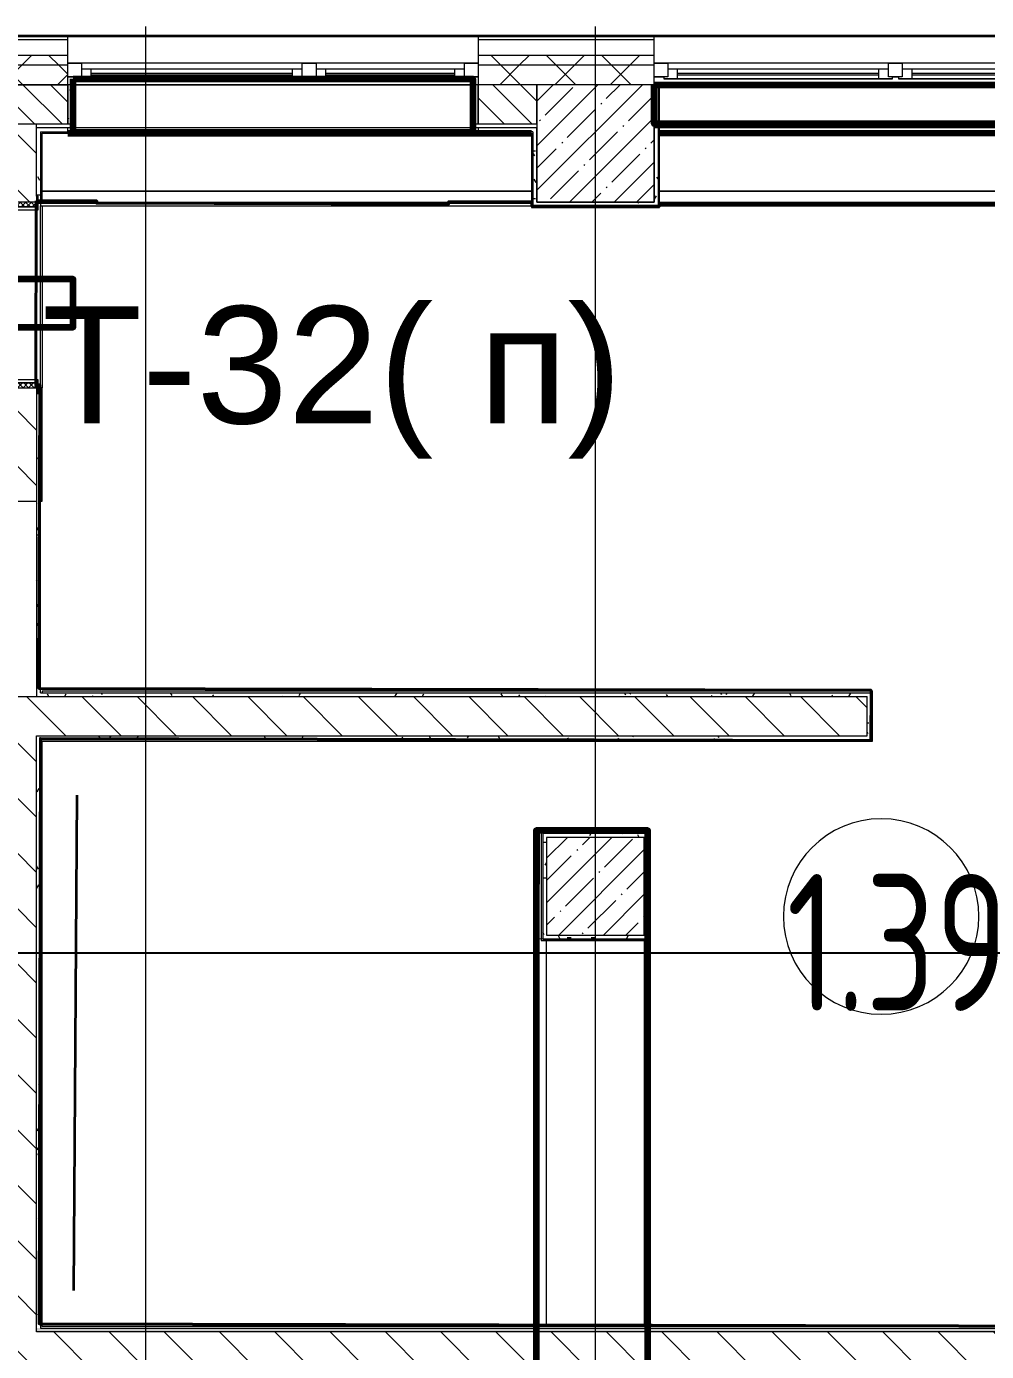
# Model space of a CAD drawing. Header units: millimetres. Extents: x -249154 to 415037, y -45458 to 354837.
# Drawn here: x 51613 to 56526, y 20484 to 27262 of the extents above; entities that cross this region are included whole.
import ezdxf

# ---------------------------------------------------------------- set-up
doc = ezdxf.new("R2010")
doc.units = ezdxf.units.MM
doc.linetypes.add('Штрих короткий', pattern=[600, 300, -300])
for name, color, linetype, lineweight in [('1) FK9 Плитка кухня', 102, 'Continuous', 40), ('2)1 штукатурка', 4, 'Continuous', 35), ('4.4) РВР ремонт Штукатурки', 160, 'зигзаг', 35), ('5.5) Перег WD5', 3, 'Continuous', 60), ('501 заделка отвертсии ком', 5, 'Continuous', 158), ('839 штук откосы', 3, 'Continuous', 158), ('874 шпакл откосы', 5, 'Continuous', 158), ('923 Люки', 170, 'Continuous', 120), ('A-AREA-BNDY', 7, 'Continuous', 5), ('A-AREA-IDEN', 7, 'Continuous', 9), ('A-DOOR-2', 7, 'Continuous', 5), ('A-DOOR-FRAM-2', 7, 'Continuous', 5), ('A-FLOR', 7, 'Continuous', 9), ('A-GLAZ', 7, 'Continuous', 9), ('A-GLAZ-1', 7, 'Continuous', 5), ('A-WALL', 7, 'Continuous', 5), ('I-WALL', 7, 'Continuous', 5), ('S-COLS', 7, 'Continuous', 9), ('S-COLS-1', 7, 'Continuous', 5), ('Оси', 7, 'Continuous', 9)]:
    doc.layers.add(name, color=color, linetype=linetype, lineweight=lineweight)
for name, color, linetype, lineweight, true_color in [('738 плитка подоконник КР28.4', 7, 'Continuous', 158, 0xfcc187), ('A-DOOR-1', 7, 'Continuous', 5, 0xc0c0c0), ('A-DOOR-7', 7, 'Штрих короткий', 5, 0xc0c0c0), ('A-DOOR-FRAM-1', 7, 'Continuous', 5, 0xc0c0c0), ('A-WALL-1', 9, 'Continuous', 5, 0x808080), ('A-WALL-FNSH-1', 9, 'Continuous', 5, 0x808080)]:
    doc.layers.add(name, color=color, linetype=linetype, lineweight=lineweight, true_color=true_color)
doc.styles.add('ISOCPEUR_1', font='isocpeur.ttf', dxfattribs={"height": 350})
doc.styles.get("Standard").update_dxf_attribs({"font": 'arial.ttf'})
doc.styles.add('СПДС', font='ГОСТ тип А.ttf', dxfattribs={"width": 0.9})
doc.linetypes.add('зигзаг', pattern='A,0.00254,-5.08,[131,ltypeshp.shx,S=5.08,R=0,X=-5.08,Y=0],-10.16,[131,ltypeshp.shx,S=5.08,R=180,X=5.08,Y=0],-5.08', length=20.32254)
doc.dimstyles.new('ISO-2_0_0_9К_Средний_округл2', dxfattribs={"dimscale": 304.8, "dimtxt": 199.196235, "dimasz": 0.492126, "dimexe": 0.393701, "dimexo": 0, "dimgap": 0, "dimtad": 1, "dimdec": 0, "dimrnd": 10, "dimzin": 0, "dimdsep": 46, "dimtxsty": 'ISOCPEUR_1', "dimblk1": 'OBLIQUE', "dimblk2": 'OBLIQUE', "dimsah": 1, "dimcen": 0.09, "dimdle": 0.393701, "dimazin": 0, "dimtfac": 1, "dimtdec": 4, "dimtix": 1, "dimtmove": 0, "dimatfit": 3, "dimfxl": 1, "dimtvp": 1, "dimtolj": 1, "dimtzin": 0, "dimarcsym": 2})
pattern_1 = [(135, (64.7, -136.06), (-141.42136, -141.42136), [])]
pattern_2 = [(45, (64.7, -136.06), (-141.42136, 141.42136), []), (135, (64.7, -136.06), (-141.42136, -141.42136), [])]
pattern_3 = [(0, (64.7, -136.06), (243.84, 60.96), [20.117, -162.763, 20.117, -162.763, -975.36]), (0, (64.7, -136.06), (243.84, 60.96), [-365.76, 20.117, -345.643, 20.117, -162.763, -426.72]), (0, (64.7, -136.06), (243.84, 60.96), [-914.4, 20.117, -101.803, 20.117, -284.683]), (120, (156.14, -105.58), (-174.71291, 180.691634), [20.117, -162.763, 20.117, -162.763, -975.36]), (120, (156.14, -105.58), (-174.71291, 180.691634), [-365.76, 20.117, -345.643, 20.117, -162.763, -426.72]), (120, (156.14, -105.58), (-174.71291, 180.691634), [-914.4, 20.117, -101.803, 20.117, -284.683]), (240, (186.62, 16.34), (-69.12709, -241.651634), [20.117, -162.763, 20.117, -162.763, -975.36]), (240, (186.62, 16.34), (-69.12709, -241.651634), [-365.76, 20.117, -345.643, 20.117, -162.763, -426.72]), (240, (186.62, 16.34), (-69.12709, -241.651634), [-914.4, 20.117, -101.803, 20.117, -284.683])]

# ---------------------------------------------------------------- blocks, each defined once
blk = doc.blocks.new('BSC_Колонна _Прямоугольная - 500х500-33455413-Объем проектирования 1 этажа')
at = {"layer": 'S-COLS-1'}
h = blk.add_hatch(dxfattribs=at)
h.set_pattern_fill('FP_108', color=256, style=0, pattern_type=2)
h.set_pattern_definition([(45, (-54460, -23000), (-114.04925, 114.04925), []), (45, (-54345.95, -23000), (-114.04925, 114.04925), [201.613, -40.323, 6.706, -33.617])])
h.paths.add_polyline_path([(-244.2, -250), (250, -250), (250, 250), (-250, 250), (-250, -250)])
for p, q in [((250, 250), (-250, 250)), ((-250, 250), (-250, -250)), ((250, -250), (250, 250)), ((-250, -250), (250, -250))]:
    blk.add_line(p, q, dxfattribs=at)
blk = doc.blocks.new('120_Окно_СКБ_2Ст - 120_Окно_СКБ_2Ст 2100х2400 _мал створка справа_-19092174-Объем проектирования 1 этажа')
at = {"layer": 'A-GLAZ'}
for p, q in [((-1050, -75), (-1050, -5)), ((-1050, -5), (-980, -5)), ((-980, -5), (-980, -75)), ((150, -35), (-980, -35)), ((-980, -35), (-980, -75)), ((-930, -85), (-930, -35)), ((100, -85), (100, -35)), ((150, -75), (150, -5)), ((150, -5), (220, -5)), ((150, -75), (150, -35)), ((220, -5), (220, -75)), ((980, -35), (220, -35)), ((220, -35), (220, -75)), ((270, -85), (270, -35)), ((930, -85), (930, -35)), ((980, -75), (980, -5)), ((980, -5), (1050, -5)), ((980, -75), (980, -35)), ((1050, -5), (1050, -75)), ((-980, -75), (-1050, -75)), ((-980, -75), (-1000, -75)), ((-1000, -75), (-1000, -85)), ((-1000, -85), (170, -85)), ((170, -85), (-1000, -85)), ((220, -75), (150, -75)), ((170, -75), (150, -75)), ((170, -85), (170, -75)), ((220, -75), (200, -75)), ((200, -75), (200, -85)), ((200, -85), (1000, -85)), ((1000, -85), (200, -85)), ((1050, -75), (980, -75)), ((1000, -75), (980, -75)), ((1000, -85), (1000, -75))]:
    blk.add_line(p, q, dxfattribs=at)
at = {"layer": 'A-GLAZ-1'}
for p, q in [((1050, -5), (-1050, -5)), ((-930, -55), (100, -55)), ((100, -65), (-930, -65)), ((270, -55), (930, -55)), ((930, -65), (270, -65)), ((-1050, -75), (-1000, -75)), ((170, -75), (200, -75)), ((1000, -75), (1050, -75))]:
    blk.add_line(p, q, dxfattribs=at)
blk = doc.blocks.new('110_Дверь_СКБ_1Ст_Внутренняя1 - Д-26л 950х2100 EIW30-32941023-Объем проектирования 1 этажа')
at = {"layer": 'A-DOOR-2'}
h = blk.add_hatch(dxfattribs=at)
h.set_pattern_fill('FP_33', color=256, style=0, pattern_type=2)
h.set_pattern_definition([(135, (1826.41, 164.685), (-14.14214, -14.14214), []), (225, (1826.41, 164.685), (14.14214, -14.14214), [])])
h.paths.add_polyline_path([(462.5, 100), (462.5, -100), (487.5, -100), (487.5, 100), (479.8, 100)])
at = {"layer": 'A-DOOR-FRAM-2'}
h = blk.add_hatch(dxfattribs=at)
h.set_pattern_fill('FP_34', color=256, style=0, pattern_type=2)
h.set_pattern_definition([(45, (-296.384, 164.685), (-14.1421, 14.1421), []), (135, (-296.384, 164.685), (-14.1421, -14.1421), [])])
h.paths.add_polyline_path([(-462.5, 100), (-462.5, -100), (-437.5, -100), (-437.5, 100), (-446.3, 100)])
at = {"layer": 'A-DOOR-1'}
for p, q in [((437.5, 950), (397.5, 950)), ((397.5, 950), (397.5, 100)), ((437.5, 100), (437.5, 950)), ((397.5, 100), (437.5, 100))]:
    blk.add_line(p, q, dxfattribs=at)
blk.add_arc((437.5, 100), 850, 90, 180, dxfattribs=at)
at = {"layer": 'A-DOOR-FRAM-1'}
for p, q in [((-422.5, 108), (-492.5, 108)), ((-492.5, 108), (-492.5, 100)), ((-492.5, 100), (-422.5, 100)), ((-437.5, 100), (-462.5, 100)), ((-462.5, 100), (-462.5, -100)), ((-412.5, 100), (-437.5, 100)), ((-437.5, 100), (-437.5, 20)), ((-437.5, -100), (-437.5, 100)), ((-422.5, 100), (-437.5, 100)), ((-437.5, 100), (-437.5, 99)), ((-437.5, 99), (-422.5, 99)), ((-422.5, 100), (-422.5, 108)), ((-422.5, 99), (-422.5, 100)), ((-412.5, 60), (-412.5, 100)), ((437.5, 100), (437.5, 60)), ((462.5, 100), (437.5, 100)), ((517.5, 108), (447.5, 108)), ((447.5, 108), (447.5, 100)), ((462.5, 100), (447.5, 100)), ((447.5, 100), (447.5, 99)), ((447.5, 100), (517.5, 100)), ((447.5, 99), (462.5, 99)), ((462.5, 20), (462.5, 100)), ((487.5, 100), (462.5, 100)), ((462.5, 100), (462.5, -100)), ((462.5, 99), (462.5, 100)), ((487.5, -100), (487.5, 100)), ((517.5, 100), (517.5, 108)), ((-437.5, 20), (-402.5, 20)), ((-422.5, 20), (-437.5, 20)), ((-437.5, 20), (-437.5, -100)), ((-422.5, -100), (-422.5, 20)), ((-402.5, 60), (-412.5, 60)), ((-402.5, 20), (-402.5, 60)), ((437.5, 60), (427.5, 60)), ((427.5, 60), (427.5, 20)), ((427.5, 20), (462.5, 20)), ((462.5, 20), (447.5, 20)), ((447.5, 20), (447.5, -100)), ((462.5, -100), (462.5, 20)), ((-422.5, -100), (-492.5, -100)), ((-492.5, -100), (-492.5, -108)), ((-492.5, -108), (-422.5, -108)), ((-462.5, -100), (-437.5, -100)), ((-437.5, -100), (-422.5, -100)), ((-422.5, -108), (-422.5, -100)), ((447.5, -100), (462.5, -100)), ((517.5, -100), (447.5, -100)), ((447.5, -100), (447.5, -108)), ((447.5, -108), (517.5, -108)), ((462.5, -100), (487.5, -100)), ((517.5, -108), (517.5, -100))]:
    blk.add_line(p, q, dxfattribs=at)
blk = doc.blocks.new('DOR_Проход в стене_Прямоугольный - 1000x1500-23441848-Объем проектирования 1 этажа')
at = {"layer": 'A-DOOR-7'}
for p, q in [((500, 100), (-500, 100)), ((500, -100), (-500, -100))]:
    blk.add_line(p, q, dxfattribs=at)
blk = doc.blocks.new('Зашивка приборов отопления7 - Зашивка приборов отопления-33277170-Объем проектирования 1 этажа')
at = {"layer": 'A-WALL'}
for p, q in [((51780, 26880), (51760, 26880)), ((53832, 26880), (51788, 26880)), ((53860, 26880), (53840, 26880)), ((51619.5, 26537.5), (51619.5, 26480)), ((51628, 26555), (54132, 26555)), ((54132, 26555), (51628, 26555)), ((51619.5, 26480), (54132, 26480))]:
    blk.add_line(p, q, dxfattribs=at)
blk = doc.blocks.new('Зашивка приборов отопления8 - Зашивка приборов отопления-33277697-Объем проектирования 1 этажа')
at = {"layer": 'A-WALL'}
for p, q in [((52060.5, 26860), (52060.5, 26852)), ((54112, 26880), (52068, 26880)), ((52068, 26555), (54112, 26555)), ((54112, 26555), (52068, 26555)), ((52068, 26480), (54112, 26480))]:
    blk.add_line(p, q, dxfattribs=at)
blk = doc.blocks.new('Марка_Помещения - Номер-25198446-Объем проектирования 1 этажа')
at = {"layer": 'A-AREA-IDEN'}
for start, end in [(360, 180), (180, 360)]:
    blk.add_arc((0, 0), 2.5, start, end, dxfattribs=at)
blk = doc.blocks.new('_Oblique')
at = {"color": 0, "linetype": 'ByBlock', "lineweight": -2}
blk.add_line((-0.5, -0.5), (0.5, 0.5), dxfattribs=at)
blk = doc.blocks.new('*D2064')
at = {"layer": '5.5) Перег WD5', "color": 0, "lineweight": -2, "transparency": 16777216}
for p, q in [((34274.7, 22501.5), (34274.7, 22643.4)), ((34604.7, 22501.5), (34604.7, 22643.4)), ((34154.7, 22523.4), (34604.7, 22523.4)), ((34604.7, 22523.4), (87153.3, 22523.4))]:
    blk.add_line(p, q, dxfattribs=at)
at = {"layer": 'Defpoints', "color": 0, "transparency": 16777216}
for p in [(34604.7, 22523.4), (34274.7, 22501.5), (34604.7, 22501.5)]:
    blk.add_point(p, dxfattribs=at)
at = {"layer": '5.5) Перег WD5', "color": 0, "lineweight": -2, "transparency": 16777216, "xscale": 304.8, "yscale": 304.8, "zscale": 304.8, "rotation": 180}
blk.add_blockref('_Oblique', (34274.7, 22523.4), dxfattribs=at)
at = {"layer": '5.5) Перег WD5', "color": 0, "lineweight": -2, "transparency": 16777216, "xscale": 304.8, "yscale": 304.8, "zscale": 304.8}
blk.add_blockref('_Oblique', (34604.7, 22523.4), dxfattribs=at)
at = {"layer": '5.5) Перег WD5', "color": 0, "lineweight": 25, "transparency": 16777216, "insert": (86593.3, 22990.1), "char_height": 350, "width": 455.087, "attachment_point": 1, "line_spacing_factor": 1.149209, "style": 'ISOCPEUR_1'}
blk.add_mtext('\\A1;330', dxfattribs=at)

msp = doc.modelspace()

# ---------------------------------------------------------------- hatches: boundary and pattern name
at = {"layer": 'A-WALL'}
h = msp.add_hatch(dxfattribs=at)
h.set_pattern_fill('FP_24', color=256, style=0, pattern_type=2)
h.set_pattern_definition(pattern_2)
h.paths.add_polyline_path([(84814.7, 27063.9), (85034.7, 27063.9), (85034.7, 27113.9), (80414.7, 27113.9), (80414.7, 27063.9), (84813, 27063.9)])
h.paths.add_polyline_path([(77314.7, 27063.9), (77314.7, 27113.9), (76414.7, 27113.9), (76414.7, 27063.9), (77106.8, 27063.9)])
h.paths.add_polyline_path([(74314.7, 27063.9), (74314.7, 27113.9), (72974.7, 27113.9), (72974.7, 27063.9), (74012.2, 27063.9)])
h.paths.add_polyline_path([(68274.7, 27063.9), (70874.7, 27063.9), (70874.7, 27113.9), (68274.7, 27113.9)])
h.paths.add_polyline_path([(66791.5, 27063.9), (67174.7, 27063.9), (67174.7, 27113.9), (66224.7, 27113.9), (66224.7, 27063.9)])
h.paths.add_polyline_path([(60069.7, 27063.9), (61124.7, 27063.9), (61124.7, 27113.9), (60069.7, 27113.9), (60069.7, 27073.9)])
h.paths.add_polyline_path([(57507.7, 27063.9), (57769.7, 27063.9), (57769.7, 27113.9), (56924.7, 27113.9), (56924.7, 27063.9)])
h.paths.add_polyline_path([(54824.7, 27063.9), (54824.7, 27113.9), (53924.7, 27113.9), (53924.7, 27063.9), (54413.1, 27063.9)])
h.paths.add_polyline_path([(50924.7, 27063.9), (51824.7, 27063.9), (51824.7, 27113.9), (50924.7, 27113.9), (50924.7, 27073.9)])
h.paths.add_polyline_path([(47724.7, 27063.9), (48824.7, 27063.9), (48824.7, 27113.9), (47724.7, 27113.9), (47724.7, 27073.9)])
h.paths.add_polyline_path([(43066.2, 27063.9), (44624.7, 27063.9), (44624.7, 27113.9), (42224.7, 27113.9), (42224.7, 27063.9), (42844.7, 27063.9)])
h = msp.add_hatch(dxfattribs=at)
h.set_pattern_fill('FP_24', color=256, style=0, pattern_type=2)
h.set_pattern_definition(pattern_2)
h.paths.add_polyline_path([(73604.7, 26963.9), (74314.7, 26963.9), (74314.7, 27063.9), (72974.7, 27063.9), (72974.7, 26963.9), (72980.6, 26963.9)])
h.paths.add_polyline_path([(42844.7, 26963.9), (44624.7, 26963.9), (44624.7, 27063.9), (42224.7, 27063.9), (42224.7, 26963.9), (42824.7, 26963.9)])
h.paths.add_polyline_path([(84327.5, 26963.9), (85034.7, 26963.9), (85034.7, 27063.9), (80414.7, 27063.9), (80414.7, 26963.9), (84164.7, 26963.9)])
h.paths.add_polyline_path([(47724.7, 26963.9), (48824.7, 26963.9), (48824.7, 27063.9), (47724.7, 27063.9), (47724.7, 27003.6)])
h.paths.add_polyline_path([(50924.7, 26963.9), (51824.7, 26963.9), (51824.7, 27063.9), (50924.7, 27063.9), (50924.7, 27003.9)])
h.paths.add_polyline_path([(53924.7, 26963.9), (54824.7, 26963.9), (54824.7, 27063.9), (53924.7, 27063.9), (53924.7, 27003.9)])
h.paths.add_polyline_path([(57414.7, 26963.9), (57769.7, 26963.9), (57769.7, 27063.9), (56924.7, 27063.9), (56924.7, 26963.9)])
h.paths.add_polyline_path([(77106.8, 26963.9), (77314.7, 26963.9), (77314.7, 27063.9), (76414.7, 27063.9), (76414.7, 26963.9), (76814.7, 26963.9)])
h.paths.add_polyline_path([(60069.7, 26963.9), (61124.7, 26963.9), (61124.7, 27063.9), (60069.7, 27063.9), (60069.7, 27003.9)])
h.paths.add_polyline_path([(67124.7, 26963.9), (67142.7, 26965.9), (67142.7, 26973.9), (67174.7, 26973.9), (67174.7, 27063.9), (66224.7, 27063.9), (66224.7, 26963.9), (66824.7, 26963.9)])
h.paths.add_polyline_path([(70374.7, 26963.9), (70874.7, 26963.9), (70874.7, 27063.9), (68274.7, 27063.9), (68274.7, 26973.9), (68306.7, 26973.9), (68306.7, 26965.9), (70041.4, 26963.9)])
h = msp.add_hatch(dxfattribs=at)
h.set_pattern_fill('FP_2', color=256, style=0, pattern_type=2)
h.set_pattern_definition([(135, (64.7, -136.06), (-70.71068, -70.71068), [])])
h.paths.add_polyline_path([(42824.7, 26763.9), (44624.7, 26763.9), (44624.7, 26963.9), (42824.7, 26963.9), (42824.7, 26886.2)])
h.paths.add_polyline_path([(56924.7, 26763.9), (57769.7, 26763.9), (57769.7, 26963.9), (56924.7, 26963.9), (56924.7, 26886.2)])
h.paths.add_polyline_path([(80714.7, 26763.9), (80714.7, 26963.9), (80414.7, 26963.9), (80414.7, 26763.9)])
h.paths.add_polyline_path([(54224.7, 26763.9), (54224.7, 26963.9), (53924.7, 26963.9), (53924.7, 26763.9)])
h.paths.add_polyline_path([(76814.7, 26763.9), (76814.7, 26963.9), (76414.7, 26963.9), (76414.7, 26763.9), (76591, 26763.9)])
h.paths.add_polyline_path([(60069.7, 26763.9), (60224.7, 26763.9), (60224.7, 26963.9), (60069.7, 26963.9), (60069.7, 26800.4)])
h.paths.add_polyline_path([(60824.7, 26763.9), (61124.7, 26763.9), (61124.7, 26963.9), (60824.7, 26963.9), (60824.7, 26817.8)])
h.paths.add_polyline_path([(74314.7, 26763.9), (74314.7, 26963.9), (74104.7, 26963.9), (74104.7, 26763.9)])
h.paths.add_polyline_path([(47724.7, 26763.9), (48224.7, 26763.9), (48223.9, 26963.9), (47724.7, 26963.9), (47724.7, 26886.2)])
h.paths.add_polyline_path([(51464.7, 26763.9), (51824.7, 26763.9), (51824.7, 26963.9), (50924.7, 26963.9), (50924.7, 26763.9), (51406.5, 26763.9)])
h.paths.add_polyline_path([(73604.7, 26763.9), (73604.7, 26963.9), (72974.7, 26963.9), (72974.7, 26763.9), (73496.4, 26763.9)])
h.paths.add_polyline_path([(66848.7, 26763.9), (67124.7, 26763.9), (67124.7, 26963.9), (66824.7, 26963.9), (66824.7, 26763.9)])
h.paths.add_polyline_path([(70374.7, 26763.9), (70374.7, 26963.9), (68274.7, 26963.9), (68270.7, 26763.9), (69886.1, 26763.9)])
at = {"layer": 'I-WALL'}
h = msp.add_hatch(dxfattribs=at)
h.set_pattern_fill('FP_191', color=256, style=0, pattern_type=2)
h.set_pattern_definition(pattern_3)
h.paths.add_polyline_path([(51834.2, 26763.9), (51844.7, 26763.9), (51844.7, 26963.9), (51824.7, 26963.9), (51824.7, 26763.9)])
h = msp.add_hatch(dxfattribs=at)
h.set_pattern_fill('FP_191', color=256, style=0, pattern_type=2)
h.set_pattern_definition(pattern_3)
h.paths.add_polyline_path([(53924.7, 26763.9), (53924.7, 26963.9), (53904.7, 26963.9), (53904.7, 26763.9)])
h = msp.add_hatch(dxfattribs=at)
h.set_pattern_fill('FP_191', color=256, style=0, pattern_type=2)
h.set_pattern_definition(pattern_3)
h.paths.add_polyline_path([(54844.7, 26763.9), (54844.7, 26963.9), (54824.7, 26963.9), (54824.7, 26763.9)])
h = msp.add_hatch(dxfattribs=at)
h.set_pattern_fill('FP_23', color=256, style=0, pattern_type=2)
h.set_pattern_definition(pattern_1)
h.paths.add_polyline_path([(51464.7, 20383.9), (51664.7, 20383.9), (51664.7, 23833.9), (51464.7, 23833.9), (51464.7, 20385.6)])
h.paths.add_polyline_path([(51464.7, 24833.9), (51664.7, 24833.9), (51664.7, 25413.9), (51464.7, 25413.9), (51464.7, 25296.2)])
h.paths.add_polyline_path([(51464.7, 26363.9), (51664.7, 26363.9), (51664.7, 26763.9), (51464.7, 26763.9), (51464.7, 26369.9)])
h = msp.add_hatch(dxfattribs=at)
h.set_pattern_fill('FP_191', color=256, style=0, pattern_type=2)
h.set_pattern_definition(pattern_3)
h.paths.add_polyline_path([(51664.7, 23853.9), (51684.7, 23854), (51684.7, 25413.9), (51672.7, 25413.1), (51672.7, 25383.9), (51664.7, 25383.9), (51664.7, 23854.1)])
h.paths.add_polyline_path([(51664.7, 26401.4), (51684.7, 26401.4), (51684.2, 26743.9), (51664.7, 26743.9), (51664.7, 26418.9)])
h = msp.add_hatch(dxfattribs=at)
h.set_pattern_fill('FP_191', color=256, style=0, pattern_type=2)
h.set_pattern_definition(pattern_3)
h.paths.add_polyline_path([(54204.7, 26343.9), (54224.7, 26343.9), (54224.7, 26723.9), (54204.7, 26723.3), (54204.7, 26355.9)])
h = msp.add_hatch(dxfattribs=at)
h.set_pattern_fill('FP_191', color=256, style=0, pattern_type=2)
h.set_pattern_definition(pattern_3)
h.paths.add_polyline_path([(54824.7, 26363.9), (54844.7, 26363.9), (54844.7, 26743.9), (54824.7, 26743.9), (54824.7, 26621.2)])
h = msp.add_hatch(dxfattribs=at)
h.set_pattern_fill('FP_191', color=256, style=0, pattern_type=2)
h.set_pattern_definition(pattern_3)
h.paths.add_polyline_path([(54224.7, 26343.9), (54844.7, 26343.9), (54844.7, 26363.9), (54224.7, 26363.9), (54224.7, 26355.9)])
h = msp.add_hatch(dxfattribs=at)
h.set_pattern_fill('FP_191', color=256, style=0, pattern_type=2)
h.set_pattern_definition(pattern_3)
h.paths.add_polyline_path([(55895.2, 23833.9), (55914.7, 23833.9), (55914.7, 23853.9), (51664.7, 23853.9), (51664.7, 23833.9), (55785.6, 23833.9)])
h = msp.add_hatch(dxfattribs=at)
h.set_pattern_fill('FP_23', color=256, style=0, pattern_type=2)
h.set_pattern_definition(pattern_1)
h.paths.add_polyline_path([(51664.7, 23633.9), (55914.7, 23633.9), (55914.7, 23833.9), (51664.7, 23833.9)])
h = msp.add_hatch(dxfattribs=at)
h.set_pattern_fill('FP_191', color=256, style=0, pattern_type=2)
h.set_pattern_definition(pattern_3)
h.paths.add_polyline_path([(55921.1, 23633.9), (55934.7, 23634), (55934.7, 23853.9), (55914.7, 23853.9), (55914.7, 23633.9)])
h = msp.add_hatch(dxfattribs=at)
h.set_pattern_fill('FP_191', color=256, style=0, pattern_type=2)
h.set_pattern_definition(pattern_3)
h.paths.add_polyline_path([(51684.7, 20603.9), (51684.7, 23633.9), (51664.7, 23633.9), (51664.7, 20603.9)])
h = msp.add_hatch(dxfattribs=at)
h.set_pattern_fill('FP_191', color=256, style=0, pattern_type=2)
h.set_pattern_definition(pattern_3)
h.paths.add_polyline_path([(51684.7, 23613.9), (55934.7, 23613.9), (55934.7, 23633.9), (51684.7, 23633.9)])
h = msp.add_hatch(dxfattribs=at)
h.set_pattern_fill('FP_191', color=256, style=0, pattern_type=2)
h.set_pattern_definition(pattern_3)
h.paths.add_polyline_path([(54274.7, 23113.9), (54774.7, 23113.9), (54773.9, 23133.9), (54254.7, 23133.9), (54254.7, 23113.9)])
h = msp.add_hatch(dxfattribs=at)
h.set_pattern_fill('FP_191', color=256, style=0, pattern_type=2)
h.set_pattern_definition(pattern_3)
h.paths.add_polyline_path([(54274.7, 22593.9), (54274.7, 23113.9), (54254.7, 23113.1), (54254.7, 22593.9)])
h = msp.add_hatch(dxfattribs=at)
h.set_pattern_fill('FP_191', color=256, style=0, pattern_type=2)
h.set_pattern_definition(pattern_3)
h.paths.add_polyline_path([(54794.7, 22613.9), (54794.7, 23133.9), (54774.7, 23133.9), (54774.7, 22613.9)])
h = msp.add_hatch(dxfattribs=at)
h.set_pattern_fill('FP_191', color=256, style=0, pattern_type=2)
h.set_pattern_definition(pattern_3)
h.paths.add_polyline_path([(54276.5, 22593.9), (54794.7, 22593.9), (54794.7, 22613.9), (54274.7, 22613.9), (54274.7, 22593.9)])
h = msp.add_hatch(dxfattribs=at)
h.set_pattern_fill('FP_191', color=256, style=0, pattern_type=2)
h.set_pattern_definition(pattern_3)
h.paths.add_polyline_path([(57974.7, 20583.9), (57994.7, 20583.9), (57994.7, 20603.9), (51664.7, 20603.9), (51664.7, 20583.9), (57507.7, 20583.9)])
h = msp.add_hatch(dxfattribs=at)
h.set_pattern_fill('FP_23', color=256, style=0, pattern_type=2)
h.set_pattern_definition(pattern_1)
h.paths.add_polyline_path([(54478.2, 20383.9), (58194.7, 20383.9), (58194.7, 20583.9), (51664.7, 20583.9), (51664.7, 20383.9), (54274.7, 20383.9)])
at = {"layer": 'S-COLS-1'}
h = msp.add_hatch(dxfattribs=at)
h.set_pattern_fill('FP_1', color=256, style=0, pattern_type=2)
h.set_pattern_definition([(45, (64.7, -136.06), (-114.04925, 114.04925), []), (45, (178.75, -136.06), (-114.04925, 114.04925), [201.612, -40.322, 6.706, -33.617])])
h.paths.add_polyline_path([(54413.1, 26363.9), (54824.7, 26363.9), (54824.7, 26963.9), (54224.7, 26963.9), (54224.7, 26363.9)])

# ---------------------------------------------------------------- linework, layer by layer
at = {"layer": '1) FK9 Плитка кухня', "flags": 128}
msp.add_lwpolyline([(51663, 26370.3), (51660.8, 25428.3), (51680.8, 25428.2), (51677.2, 23876.2), (55935.2, 23866.2), (55934.6, 23610.2), (51684.6, 23620.2), (51677.5, 20626.2), (57951.5, 20611.5), (57960.8, 24585.5), (57380.9, 24586.8), (57385, 26336.8), (56899, 26338), (56899, 26358), (56693.6, 26358.5), (56693.6, 26346.5), (54851, 26350.8), (54851, 26342.8), (54199, 26344.3), (54199, 26364.3), (53773, 26365.3), (53773, 26353.3), (51973, 26357.5), (51973, 26369.5)], close=True, dxfattribs=at)
at = {"layer": '2)1 штукатурка'}
msp.add_lwpolyline([(42223.7, 27213.9), (58233.7, 27213.9), (58233.7, 10843.9), (42223.7, 10843.9)], close=True, dxfattribs=at)
at = {"layer": '4.4) РВР ремонт Штукатурки', "ltscale": 0.1}
msp.add_lwpolyline([(51856.3, 20795.4), (51872.9, 23329.3)], dxfattribs=at)
at = {"layer": '501 заделка отвертсии ком', "ltscale": 0.5}
msp.add_lwpolyline([(51286.7, 25724.2), (51852.1, 25724.2), (51852.1, 25970), (51286.7, 25970)], close=True, dxfattribs=at)
at = {"layer": '738 плитка подоконник КР28.4', "ltscale": 0.5}
for points in [[(51824.7, 26715.9), (54196.7, 26715.9)], [(54852.7, 26715.9), (56896.7, 26718.9)]]:
    msp.add_lwpolyline(points, dxfattribs=at)
at = {"layer": '839 штук откосы', "ltscale": 0.5}
for points in [[(51852.7, 26993.9), (53896.7, 26993.9), (53896.7, 26719.9), (51852.7, 26719.9)], [(54824.7, 26963.9), (56904.7, 26963.9), (56904.7, 26763.9), (54824.7, 26763.9)], [(54222.1, 16614.2), (54793.5, 16614.2), (54793.5, 23148.9), (54222.1, 23148.9)]]:
    msp.add_lwpolyline(points, close=True, dxfattribs=at)
at = {"layer": '874 шпакл откосы', "ltscale": 0.5}
for points in [[(51852.7, 26993.9), (53896.7, 26993.9), (53896.7, 26719.9), (51852.7, 26719.9)], [(54824.7, 26963.9), (56904.7, 26963.9), (56904.7, 26763.9), (54824.7, 26763.9)], [(54222.1, 16614.2), (54793.5, 16614.2), (54793.5, 23148.9), (54222.1, 23148.9)]]:
    msp.add_lwpolyline(points, close=True, dxfattribs=at)
at = {"layer": 'A-AREA-BNDY', "flags": 128}
msp.add_lwpolyline([(54793.5, 23148.9), (54792.2, 22592.9), (54236.2, 22594.2), (54237.5, 23150.2)], close=True, dxfattribs=at)
at = {"layer": 'A-FLOR'}
for p, q in [((51684.7, 25413.9), (51684.7, 26343.9)), ((51692.7, 26343.9), (51692.7, 25413.9)), ((51692.7, 25413.9), (51672.7, 25413.9)), ((51684.7, 23853.9), (51684.7, 24833.9)), ((54274.7, 20611.9), (54274.7, 22585.9)), ((54774.7, 22585.9), (54774.7, 20611.9))]:
    msp.add_line(p, q, dxfattribs=at)
at = {"layer": 'A-WALL'}
for p, q in [((51824.7, 27193.9), (50924.7, 27193.9)), ((51824.7, 27213.9), (53924.7, 27213.9)), ((54824.7, 27193.9), (53924.7, 27193.9)), ((54824.7, 27213.9), (56924.7, 27213.9)), ((51824.7, 27113.9), (50924.7, 27113.9)), ((54824.7, 27113.9), (53924.7, 27113.9)), ((51824.7, 27063.9), (50924.7, 27063.9)), ((54824.7, 27063.9), (53924.7, 27063.9)), ((51824.7, 26963.9), (50924.7, 26963.9)), ((50924.7, 26963.9), (51824.7, 26963.9)), ((53896.7, 26963.9), (51852.7, 26963.9)), ((54224.7, 26963.9), (53924.7, 26963.9)), ((54224.7, 26763.9), (54224.7, 26963.9)), ((56896.7, 26963.9), (54852.7, 26963.9)), ((51684.7, 26723.9), (51824.7, 26723.9)), ((51684.7, 26723.9), (51684.7, 26401.4)), ((54204.7, 26723.9), (53924.7, 26723.9)), ((54204.7, 26723.9), (54204.7, 26343.9)), ((54844.7, 26743.9), (54844.7, 26343.9)), ((51444.7, 23833.9), (55914.7, 23833.9)), ((51684.7, 23853.9), (55934.7, 23853.9)), ((55914.7, 23633.9), (55914.7, 23833.9)), ((51664.7, 23633.9), (55914.7, 23633.9)), ((51684.7, 23613.9), (55934.7, 23613.9)), ((51684.7, 23613.9), (51684.7, 20603.9)), ((51684.7, 20603.9), (57974.7, 20603.9))]:
    msp.add_line(p, q, dxfattribs=at)
at = {"layer": 'A-WALL-1'}
for p, q in [((51824.7, 26963.9), (51824.7, 27193.9)), ((53924.7, 27193.9), (53924.7, 26963.9)), ((54824.7, 26963.9), (54824.7, 27193.9)), ((51824.7, 26763.9), (51824.7, 26963.9)), ((51844.7, 26963.9), (51824.7, 26963.9)), ((51824.7, 26963.9), (51824.7, 26763.9)), ((53924.7, 26963.9), (53904.7, 26963.9)), ((53924.7, 26963.9), (53924.7, 26763.9)), ((53924.7, 26763.9), (53924.7, 26963.9)), ((54844.7, 26963.9), (53924.7, 26963.9)), ((54824.7, 26963.9), (54824.7, 26763.9)), ((50904.7, 26763.9), (51824.7, 26763.9)), ((51664.7, 26393.9), (51664.7, 26763.9)), ((51824.7, 26743.9), (51664.7, 26743.9)), ((51824.7, 26763.9), (51844.7, 26763.9)), ((51824.7, 26723.9), (51824.7, 26743.9)), ((53904.7, 26763.9), (53924.7, 26763.9)), ((53924.7, 26763.9), (54224.7, 26763.9)), ((54224.7, 26743.9), (53924.7, 26743.9)), ((53924.7, 26743.9), (53924.7, 26723.9)), ((54224.7, 26363.9), (54224.7, 26743.9)), ((54824.7, 26763.9), (54844.7, 26763.9)), ((54844.7, 26743.9), (54824.7, 26743.9)), ((54824.7, 26743.9), (54824.7, 26363.9)), ((51664.7, 26401.4), (51684.7, 26401.4)), ((54204.7, 26343.9), (54844.7, 26343.9)), ((54824.7, 26363.9), (54224.7, 26363.9)), ((51664.7, 25383.9), (51664.7, 23833.9)), ((51444.7, 24833.9), (51664.7, 24833.9)), ((55934.7, 23613.9), (55934.7, 23853.9)), ((51664.7, 20583.9), (51664.7, 23633.9)), ((54794.7, 23133.9), (54254.7, 23133.9)), ((54254.7, 23133.9), (54254.7, 22593.9)), ((54794.7, 22593.9), (54794.7, 23133.9)), ((54254.7, 22593.9), (54794.7, 22593.9)), ((57994.7, 20583.9), (51664.7, 20583.9))]:
    msp.add_line(p, q, dxfattribs=at)
at = {"layer": 'A-WALL-FNSH-1'}
for p, q in [((51824.7, 27213.9), (50924.7, 27213.9)), ((51824.7, 27193.9), (51824.7, 27213.9)), ((54824.7, 27213.9), (53924.7, 27213.9)), ((53924.7, 27213.9), (53924.7, 27193.9)), ((54824.7, 27193.9), (54824.7, 27213.9)), ((51852.7, 26963.9), (51844.7, 26963.9)), ((51844.7, 26963.9), (51844.7, 26719.9)), ((51852.7, 26719.9), (51852.7, 26963.9)), ((53904.7, 26963.9), (53896.7, 26963.9)), ((53896.7, 26963.9), (53896.7, 26719.9)), ((53904.7, 26719.9), (53904.7, 26963.9)), ((54852.7, 26963.9), (54844.7, 26963.9)), ((54844.7, 26963.9), (54844.7, 26723.9)), ((54852.7, 26723.9), (54852.7, 26963.9)), ((51692.7, 26715.9), (51824.7, 26715.9)), ((51692.7, 26363.9), (51692.7, 26715.9)), ((51824.7, 26715.9), (51824.7, 26723.9)), ((51844.7, 26719.9), (51852.7, 26719.9)), ((53896.7, 26719.9), (53904.7, 26719.9)), ((53924.7, 26723.9), (53924.7, 26715.9)), ((53924.7, 26715.9), (54196.7, 26715.9)), ((54196.7, 26715.9), (54196.7, 26335.9)), ((54844.7, 26723.9), (54852.7, 26723.9)), ((54852.7, 26715.9), (54844.7, 26715.9)), ((54852.7, 26335.9), (54852.7, 26715.9)), ((51684.7, 26401.4), (51684.7, 26363.9)), ((51684.7, 26363.9), (51692.7, 26363.9)), ((54196.7, 26335.9), (54852.7, 26335.9)), ((51684.7, 25413.9), (51684.7, 24833.9)), ((51692.7, 24833.9), (51692.7, 25413.9)), ((51684.7, 24833.9), (51692.7, 24833.9)), ((55942.7, 23861.9), (51692.7, 23861.9)), ((51692.7, 23861.9), (51692.7, 23853.9)), ((55942.7, 23605.9), (55942.7, 23861.9)), ((51692.7, 23605.9), (55942.7, 23605.9)), ((51692.7, 20611.9), (51692.7, 23605.9)), ((54802.7, 23141.9), (54246.7, 23141.9)), ((54246.7, 23141.9), (54246.7, 22585.9)), ((54802.7, 22585.9), (54802.7, 23141.9)), ((54246.7, 22585.9), (54802.7, 22585.9)), ((57966.7, 20611.9), (51692.7, 20611.9))]:
    msp.add_line(p, q, dxfattribs=at)
at = {"layer": 'I-WALL'}
for p, q in [((51852.7, 26963.9), (53896.7, 26963.9)), ((54852.7, 26963.9), (56896.7, 26963.9)), ((51844.7, 26743.9), (51824.7, 26743.9)), ((51844.7, 26723.9), (51824.7, 26723.9)), ((53896.7, 26743.9), (51852.7, 26743.9)), ((53896.7, 26723.9), (51852.7, 26723.9)), ((53924.7, 26743.9), (53904.7, 26743.9)), ((53924.7, 26723.9), (53904.7, 26723.9)), ((56896.7, 26743.9), (54852.7, 26743.9)), ((54852.7, 26723.9), (56896.7, 26723.9)), ((56896.7, 26715.9), (54852.7, 26715.9)), ((51672.7, 26363.9), (51684.7, 26363.9)), ((54196.7, 26355.9), (51672.7, 26355.9)), ((51692.7, 26363.9), (54196.7, 26363.9)), ((54852.7, 26363.9), (56896.7, 26363.9)), ((56896.7, 26355.9), (54852.7, 26355.9))]:
    msp.add_line(p, q, dxfattribs=at)
at = {"layer": 'S-COLS'}
msp.add_line((54224.7, 26963.9), (54224.7, 26763.9), dxfattribs=at)
at = {"layer": 'S-COLS-1'}
for p, q in [((54824.7, 26963.9), (54224.7, 26963.9)), ((54824.7, 26363.9), (54824.7, 26963.9)), ((54224.7, 26763.9), (54224.7, 26363.9)), ((54224.7, 26363.9), (54824.7, 26363.9))]:
    msp.add_line(p, q, dxfattribs=at)
at = {"layer": 'Оси'}
for points in [[(52224.7, -2042.3), (52224.7, 2957.7), (52224.7, 22262), (52224.7, 27262)], [(54524.7, -2042.3), (54524.7, 2957.7), (54524.7, 22262), (54524.7, 27262)]]:
    msp.add_lwpolyline(points, dxfattribs=at)

# ---------------------------------------------------------------- block references
at = {"layer": 'A-AREA-IDEN', "xscale": 199.9999999999999, "yscale": 199.9999999999999, "zscale": 199.9999999999999}
msp.add_blockref('Марка_Помещения - Номер-25198446-Объем проектирования 1 этажа', (55986.7, 22709.2), dxfattribs=at)
at = {"layer": 'A-DOOR-1', "rotation": 89.9999999999999}
for name, p in [('110_Дверь_СКБ_1Ст_Внутренняя1 - Д-26л 950х2100 EIW30-32941023-Объем проектирования 1 этажа', (51564.7, 25876.4)), ('DOR_Проход в стене_Прямоугольный - 1000x1500-23441848-Объем проектирования 1 этажа', (51564.7, 24333.9))]:
    msp.add_blockref(name, p, dxfattribs=at)
at = {"layer": 'A-GLAZ', "color": 3}
for p in [(52874.7, 27078.9), (55874.7, 27078.9)]:
    msp.add_blockref('120_Окно_СКБ_2Ст - 120_Окно_СКБ_2Ст 2100х2400 _мал створка справа_-19092174-Объем проектирования 1 этажа', p, dxfattribs=at)
at = {"layer": 'A-WALL'}
for name, p in [('Зашивка приборов отопления7 - Зашивка приборов отопления-33277170-Объем проектирования 1 этажа', (64.7, -136.1)), ('Зашивка приборов отопления8 - Зашивка приборов отопления-33277697-Объем проектирования 1 этажа', (2784.7, -136.1))]:
    msp.add_blockref(name, p, dxfattribs=at)
at = {"layer": 'S-COLS'}
msp.add_blockref('BSC_Колонна _Прямоугольная - 500х500-33455413-Объем проектирования 1 этажа', (54524.7, 22863.9), dxfattribs=at)

# ---------------------------------------------------------------- texts
at = {"layer": '923 Люки', "insert": (51692.7, 25831.3), "char_height": 600, "width": 3064.482, "attachment_point": 1}
msp.add_mtext('T-32( п)', dxfattribs=at)
at = {"layer": 'A-AREA-IDEN', "insert": (55503, 22926.3), "char_height": 700, "width": 1212.151, "attachment_point": 1, "style": 'СПДС'}
msp.add_mtext('1.39', dxfattribs=at)

# ---------------------------------------------------------------- dimensions: what is measured, and where the dimension line sits
at = {"layer": '5.5) Перег WD5', "color": 18, "lineweight": 25, "true_color": 0x000000}
dim = msp.add_linear_dim(base=(34604.7, 22523.4), p1=(34274.7, 22501.5), p2=(34604.7, 22501.5), dimstyle='ISO-2_0_0_9К_Средний_округл2', override={"dimasz": 1, "dimpost": '<>', "dimtxsty": 'ISOCPEUR_1', "dimfxl": 330}, dxfattribs=at)
dim.commit()
dim.dimension.update_dxf_attribs({"geometry": '*D2064', "text_midpoint": (86820.8, 22523.4), "dimtype": 160})

doc.saveas('drawing.dxf')
